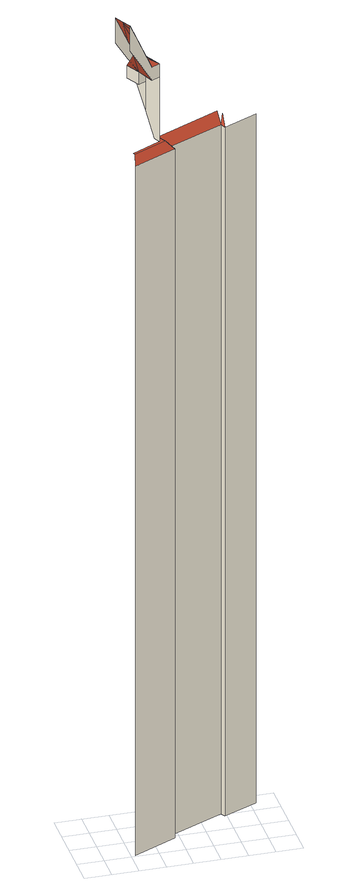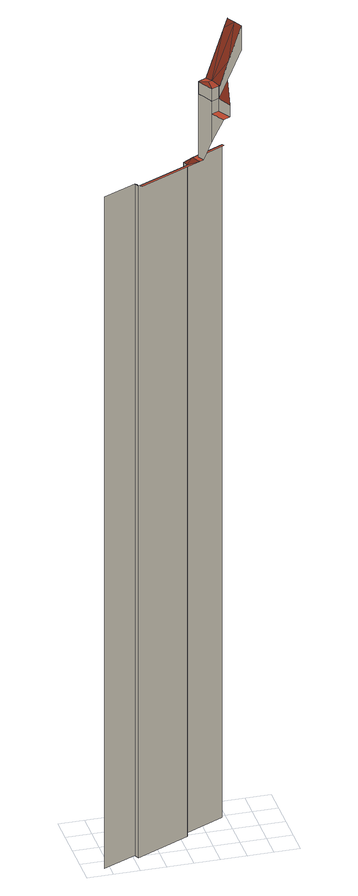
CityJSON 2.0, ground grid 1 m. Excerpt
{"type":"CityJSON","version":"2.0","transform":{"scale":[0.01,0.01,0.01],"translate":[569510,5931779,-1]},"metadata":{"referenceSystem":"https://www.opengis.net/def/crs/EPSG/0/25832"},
"CityObjects":{
"building1":{"type":"Building","attributes":{"Grundfläche 2D":"1252.468823","Grundhöhe NN":"-0.001"},"children":["building1-1"],"geometry":[{"type":"MultiSurface","lod":"3","boundaries":[[[0,1,2]],[[2,1,3,4]],[[5,6,7,8,9]],[[1,10,11,3]],[[10,12,13,11]],[[14,12,10,1]],[[6,5,9,15,16]],[[17,18,19,20,8,7]],[[1,0,21,22,14]],[[23,13,12,24]],[[12,14,22,21,19,18,24]],[[17,7,25]],[[25,7,6]],[[25,6,16,26]],[[27,28,17,25]],[[27,25,26,29]],[[30,27,29,31]],[[30,32,27]],[[33,30,31,34]]],"semantics":{"surfaces":[{"type":"RoofSurface"},{"type":"WallSurface"}],"values":[0,0,0,1,0,1,1,0,0,1,1,0,0,1,0,1,1,0,1]}}]},
"building1-1":{"type":"BuildingInstallation","parents":["building1"],"geometry":[{"type":"MultiSurface","lod":"3","boundaries":[[[35,36,37]],[[38,39,40,35]],[[40,41,35]],[[35,41,36]],[[42,36,41,43]],[[44,41,40]],[[44,45,46,41]],[[47,48,46,45]],[[49,50,43,41,46,48]],[[0,21,45,44,40,39,51,2]],[[21,22,14,48,47,45]],[[14,1,49,48]],[[1,52,50,49]],[[52,53,4,54,55,37,36,42,43,50]]],"semantics":{"surfaces":[{"type":"RoofSurface"},{"type":"WallSurface"}],"values":[0,0,0,0,0,0,0,0,0,1,1,1,1,1]}}]}
},
"vertices":[
[198,91,3200],[169,160,3200],[120,52,3336],[140,213,3200],[131,141,3261],[215,56,2909],[281,88,2909],[251,105,2936],[124,44,2936],[115,8,2909],[169,160,3149],[140,213,3149],[197,174,3149],[170,228,3149],[197,174,3200],[115,8,100],[281,88,100],[234,140,2936],[218,132,2936],[230,107,2936],[120,52,2936],[230,107,3200],[218,132,3200],[170,228,3148],[197,174,3034],[272,108,2909],[272,108,100],[481,208,2909],[481,259,2936],[481,208,100],[490,188,2909],[490,188,100],[496,240,2936],[620,250,2909],[620,250,100],
[87,79,3462],[124,138,3341],[70,111,3462],[105,46,3462],[105,45,3462],[120,52,3430],[184,126,3260],[131,141,3326],[164,158,3252],[198,91,3252],[230,107,3252],[201,135,3260],[218,132,3252],[197,174,3252],[169,160,3252],[167,159,3252],[105,45,3361],[167,159,3203],[164,158,3207],[124,138,3272],[70,111,3361]
]}
